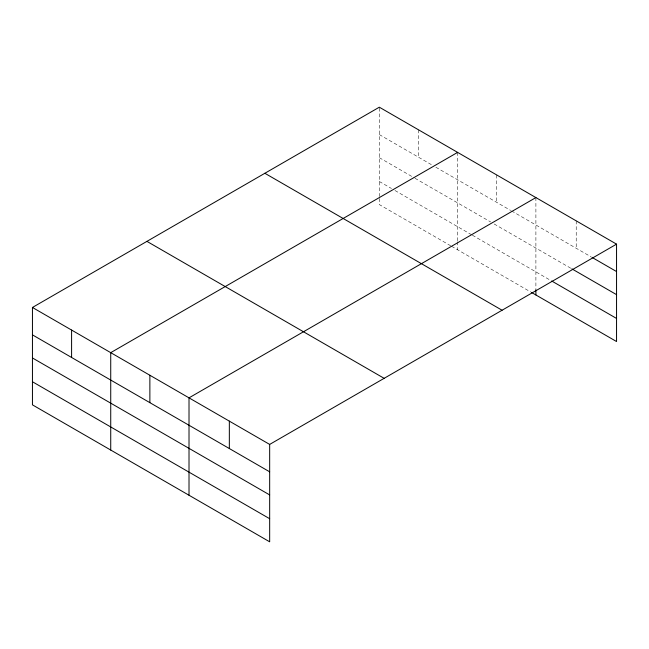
<?xml version="1.0" encoding="UTF-8"?>
<svg xmlns="http://www.w3.org/2000/svg" width="649" height="649" viewBox="0 0 649 649"><rect width="100%" height="100%" fill="white"/><g stroke="black" fill="none" stroke-linecap="round" stroke-linejoin="round"><path stroke-width="0.49" stroke-dasharray="3.25 2.43" d="M379.332 196.55L379.332 107.19M379.332 134.594L432.396 165.227M435.868 167.239L510.674 210.422M511.542 210.925L591.125 256.874M379.332 157.691L414.127 177.777M414.995 178.28L490.668 221.966M494.149 223.978L570.966 268.329M379.332 181.485L391.509 188.518M394.99 190.522L471.531 234.719M472.399 235.214L550.798 280.482M450.657 245.76L379.332 204.581L379.332 197.556M451.526 246.263L530.679 291.961M576.223 220.863L576.223 248.267M535.896 197.58L535.896 289.949M496.753 174.987L496.753 202.391M457.618 152.385L457.618 240.738M457.618 241.744L457.618 249.776M418.475 129.792L418.475 157.196"/><path stroke-width="0.97" d="M616.55 244.146L379.332 107.19L32.45 307.464L32.45 404.854L269.668 541.81L269.668 444.419L616.55 244.146L616.55 341.536L531.547 292.464M457.618 152.385L110.728 352.658L110.728 450.049M535.896 197.58L189.013 397.853L189.013 495.244M592.002 257.377L616.55 271.55M571.842 268.832L616.55 294.646M551.674 280.985L616.55 318.44M264.865 173.283L502.075 310.238M146.925 241.371L384.135 378.326M32.45 307.464L269.668 444.419M32.45 334.868L269.668 471.823M32.45 357.964L269.668 494.919M32.45 381.758L269.668 518.713M535.896 289.949L535.896 294.971M229.34 421.136L229.34 448.54M149.87 375.26L149.87 402.664M71.593 330.065L71.593 357.461"/></g></svg>
